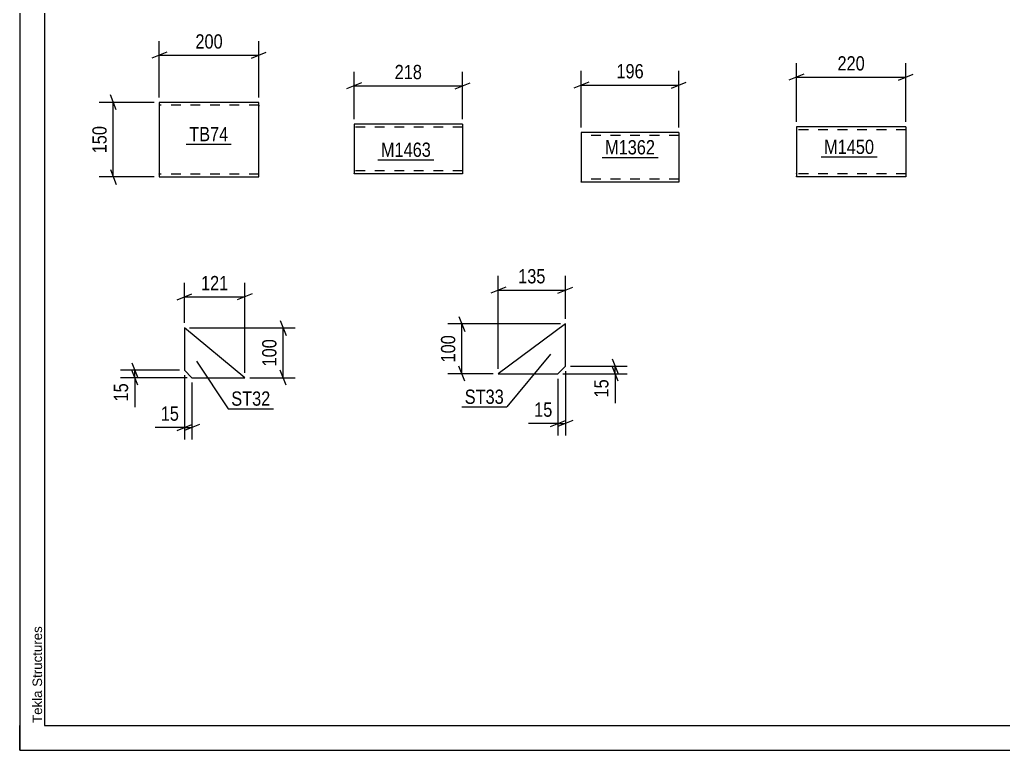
# Model space of a CAD drawing. Header units: millimetres. Extents: x 0 to 420, y 0 to 297.
# Drawn here: x 0 to 197.7, y 0 to 146.8 of the extents above; entities that cross this region are included whole.
import ezdxf

# ---------------------------------------------------------------- set-up
doc = ezdxf.new("R2010")
doc.units = ezdxf.units.MM
doc.linetypes.add('DXK_LINE_DOT2', pattern=[3.9198, 1.9599, -1.9599])
doc.styles.add('Arial', font='ARIAL.TTF', dxfattribs={"height": 0.2})
doc.styles.add('Arial Narrow', font='ARIALN.TTF', dxfattribs={"height": 0.2})

# ---------------------------------------------------------------- blocks, each defined once
blk = doc.blocks.new('Unknown-203760993-1133')
at = {"color": 5, "linetype": 'Continuous'}
for p, q in [((0, 297), (0, 0)), ((5, 292), (5, 5)), ((0, 0), (0, 5)), ((5, 5), (415, 5)), ((0, 0), (420, 0))]:
    blk.add_line(p, q, dxfattribs=at)
at = {"color": 174, "linetype": 'Continuous', "style": 'Arial'}
blk.add_text('Tekla Structures', height=1.9102, rotation=90, dxfattribs=at).set_placement((4.5, 5.5))
blk = doc.blocks.new('Part-203760993-7138 - 7133')
at = {"color": 2, "linetype": 'Continuous'}
for p, q in [((48.06, 130.19), (28.06, 130.19)), ((28.06, 130.19), (28.06, 115.28)), ((48.06, 116.39), (48.06, 130.19)), ((28.06, 115.28), (28.06, 115.19)), ((28.06, 115.19), (48.06, 115.19)), ((48.06, 115.19), (48.06, 116.39))]:
    blk.add_line(p, q, dxfattribs=at)
at = {"color": 7, "linetype": 'DXK_LINE_DOT2'}
for p, q in [((48.06, 129.59), (28.06, 129.59)), ((48.06, 129.54), (48.06, 129.59)), ((48.06, 129.59), (48.06, 129.54)), ((48.06, 129.45), (48.06, 129.54)), ((48.06, 129.54), (48.06, 129.45)), ((28.06, 115.79), (28.06, 115.83)), ((48.06, 115.79), (28.06, 115.79)), ((48.06, 115.83), (48.06, 116.16)), ((48.06, 115.79), (48.06, 115.83))]:
    blk.add_line(p, q, dxfattribs=at)
blk = doc.blocks.new('Part-203760993-7311 - 7305')
at = {"color": 2, "linetype": 'Continuous'}
for p, q in [((33.13, 84.87), (33.13, 76.37)), ((45.22, 74.87), (33.13, 84.87)), ((33.13, 76.37), (34.63, 74.87)), ((34.63, 74.87), (45.22, 74.87))]:
    blk.add_line(p, q, dxfattribs=at)
blk = doc.blocks.new('Part-203760993-7367 - 7361')
at = {"color": 2, "linetype": 'Continuous'}
for p, q in [((109.67, 85.67), (96.17, 75.67)), ((109.67, 77.17), (109.67, 85.67)), ((108.17, 75.67), (109.67, 77.17)), ((96.17, 75.67), (108.17, 75.67))]:
    blk.add_line(p, q, dxfattribs=at)
blk = doc.blocks.new('Part-203760993-1241 - 1225')
at = {"color": 2, "linetype": 'Continuous'}
for p, q in [((178.09, 125.24), (156.1, 125.24)), ((156.1, 125.24), (156.1, 115.33)), ((178.09, 125.24), (178.09, 115.24)), ((156.1, 115.24), (156.1, 115.33)), ((178.09, 115.24), (156.1, 115.24))]:
    blk.add_line(p, q, dxfattribs=at)
at = {"color": 7, "linetype": 'DXK_LINE_DOT2'}
for p, q in [((178.09, 124.64), (156.1, 124.64)), ((156.1, 115.84), (156.1, 115.88)), ((178.09, 115.84), (156.1, 115.84)), ((178.09, 115.84), (178.09, 115.88))]:
    blk.add_line(p, q, dxfattribs=at)
blk = doc.blocks.new('Part-203760993-8534 - 8530')
at = {"color": 2, "linetype": 'Continuous'}
for p, q in [((132.47, 124.13), (112.86, 124.13)), ((112.86, 124.13), (112.86, 114.22)), ((132.47, 124.13), (132.47, 114.13)), ((112.86, 114.13), (112.86, 114.22)), ((132.47, 114.13), (112.86, 114.13))]:
    blk.add_line(p, q, dxfattribs=at)
at = {"color": 7, "linetype": 'DXK_LINE_DOT2'}
for p, q in [((132.47, 123.53), (112.86, 123.53)), ((112.86, 114.73), (112.86, 114.77)), ((132.47, 114.73), (112.86, 114.73)), ((132.47, 114.73), (132.47, 114.77))]:
    blk.add_line(p, q, dxfattribs=at)
blk = doc.blocks.new('Part-203760993-8554 - 8550')
at = {"color": 2, "linetype": 'Continuous'}
for p, q in [((89.02, 125.81), (67.19, 125.81)), ((67.19, 125.81), (67.19, 115.9)), ((89.02, 125.81), (89.02, 115.81)), ((67.19, 115.81), (67.19, 115.9)), ((89.02, 115.81), (67.19, 115.81))]:
    blk.add_line(p, q, dxfattribs=at)
at = {"color": 7, "linetype": 'DXK_LINE_DOT2'}
for p, q in [((89.02, 125.21), (67.19, 125.21)), ((67.19, 116.41), (67.19, 116.45)), ((89.02, 116.41), (67.19, 116.41)), ((89.02, 116.41), (89.02, 116.45))]:
    blk.add_line(p, q, dxfattribs=at)
blk = doc.blocks.new('StraightDimension-203760993-7151 - 7133')
at = {"color": 7, "linetype": 'Continuous'}
for p, q in [((19.42, 128.69), (18.22, 131.69)), ((27.06, 130.19), (15.97, 130.19)), ((18.82, 115.19), (18.82, 130.19)), ((18.22, 116.69), (19.42, 113.69)), ((27.06, 115.19), (15.97, 115.19))]:
    blk.add_line(p, q, dxfattribs=at)
at = {"color": 0}
blk.add_wipeout([(18.07, 126.03), (13.87, 126.03), (13.87, 119.35), (18.07, 119.35)], dxfattribs=at)
at = {"color": 3, "style": 'Arial Narrow'}
blk.add_text('150', height=2.863, rotation=90.0002, dxfattribs=at).set_placement((17.47, 119.95))
blk = doc.blocks.new('StraightDimension-203760993-7140 - 7133')
at = {"color": 7, "linetype": 'Continuous'}
for p, q in [((28.06, 131.19), (28.06, 142.49)), ((48.06, 131.19), (48.06, 142.49)), ((29.56, 140.24), (26.56, 139.04)), ((28.06, 139.64), (48.06, 139.64)), ((46.56, 139.04), (49.56, 140.24))]:
    blk.add_line(p, q, dxfattribs=at)
at = {"color": 0}
blk.add_wipeout([(41.4, 140.39), (41.4, 144.59), (34.72, 144.59), (34.72, 140.39)], dxfattribs=at)
at = {"color": 3, "style": 'Arial Narrow'}
blk.add_text('200', height=2.863, dxfattribs=at).set_placement((35.32, 140.99))
blk = doc.blocks.new('StraightDimension-203760993-7337 - 7305')
at = {"color": 7, "linetype": 'Continuous'}
for p, q in [((33.13, 75.37), (33.13, 62.47)), ((34.63, 73.87), (34.63, 62.47)), ((31.63, 64.27), (34.63, 65.47)), ((36.13, 65.47), (33.13, 64.27)), ((33.13, 64.87), (34.63, 64.87))]:
    blk.add_line(p, q, dxfattribs=at)
at = {"color": 0}
blk.add_wipeout([(32.61, 65.62), (32.61, 69.82), (27.75, 69.82), (27.75, 65.62)], dxfattribs=at)
at = {"color": 7, "linetype": 'Continuous'}
blk.add_line((33.13, 64.87), (27.23, 64.87), dxfattribs=at)
blk.add_line((33.13, 64.87), (27.23, 64.87), dxfattribs=at)
at = {"color": 3, "style": 'Arial Narrow'}
blk.add_text('15', height=2.863, dxfattribs=at).set_placement((28.35, 66.22))
blk = doc.blocks.new('StraightDimension-203760993-7313 - 7305')
at = {"color": 7, "linetype": 'Continuous'}
for p, q in [((52.35, 86.37), (53.55, 83.37)), ((34.13, 84.87), (55.35, 84.87)), ((52.95, 74.87), (52.95, 84.87)), ((53.55, 73.37), (52.35, 76.37)), ((46.22, 74.87), (55.35, 74.87))]:
    blk.add_line(p, q, dxfattribs=at)
at = {"color": 0}
blk.add_wipeout([(52.2, 83.22), (48, 83.22), (48, 76.53), (52.2, 76.53)], dxfattribs=at)
at = {"color": 3, "style": 'Arial Narrow'}
blk.add_text('100', height=2.863, rotation=90.0002, dxfattribs=at).set_placement((51.6, 77.13))
blk = doc.blocks.new('StraightDimension-203760993-7325 - 7305')
at = {"color": 7, "linetype": 'Continuous'}
for p, q in [((22.53, 77.87), (23.73, 74.87)), ((32.13, 76.37), (20.28, 76.37)), ((23.73, 73.37), (22.53, 76.37)), ((23.13, 74.87), (23.13, 76.37)), ((33.63, 74.87), (20.28, 74.87))]:
    blk.add_line(p, q, dxfattribs=at)
at = {"color": 0}
blk.add_wipeout([(22.38, 74.35), (18.18, 74.35), (18.18, 69.49), (22.38, 69.49)], dxfattribs=at)
at = {"color": 7, "linetype": 'Continuous'}
blk.add_line((23.13, 74.87), (23.13, 68.97), dxfattribs=at)
blk.add_line((23.13, 74.87), (23.13, 68.97), dxfattribs=at)
at = {"color": 3, "style": 'Arial Narrow'}
blk.add_text('15', height=2.863, rotation=90.0002, dxfattribs=at).set_placement((21.78, 70.09))
blk = doc.blocks.new('StraightDimension-203760993-7348 - 7305')
at = {"color": 7, "linetype": 'Continuous'}
for p, q in [((33.13, 85.87), (33.13, 93.94)), ((45.22, 75.87), (45.22, 93.94)), ((31.63, 90.49), (34.63, 91.69)), ((33.13, 91.09), (45.22, 91.09)), ((46.72, 91.69), (43.72, 90.49))]:
    blk.add_line(p, q, dxfattribs=at)
at = {"color": 0}
blk.add_wipeout([(42.52, 91.84), (42.52, 96.04), (35.84, 96.04), (35.84, 91.84)], dxfattribs=at)
at = {"color": 3, "style": 'Arial Narrow'}
blk.add_text('121', height=2.863, dxfattribs=at).set_placement((36.44, 92.44))
blk = doc.blocks.new('StraightDimension-203760993-7369 - 7361')
at = {"color": 7, "linetype": 'Continuous'}
for p, q in [((109.67, 76.17), (109.67, 63.27)), ((108.17, 74.67), (108.17, 63.27)), ((106.67, 65.07), (109.67, 66.27)), ((111.17, 66.27), (108.17, 65.07)), ((108.17, 65.67), (109.67, 65.67))]:
    blk.add_line(p, q, dxfattribs=at)
at = {"color": 0}
blk.add_wipeout([(107.65, 66.42), (107.65, 70.62), (102.79, 70.62), (102.79, 66.42)], dxfattribs=at)
at = {"color": 7, "linetype": 'Continuous'}
blk.add_line((108.17, 65.67), (102.27, 65.67), dxfattribs=at)
blk.add_line((108.17, 65.67), (102.27, 65.67), dxfattribs=at)
at = {"color": 3, "style": 'Arial Narrow'}
blk.add_text('15', height=2.863, dxfattribs=at).set_placement((103.39, 67.02))
blk = doc.blocks.new('StraightDimension-203760993-7408 - 7361')
at = {"color": 7, "linetype": 'Continuous'}
for p, q in [((110.67, 77.17), (122.07, 77.17)), ((119.07, 78.67), (120.27, 75.67)), ((120.27, 74.17), (119.07, 77.17)), ((119.67, 75.67), (119.67, 77.17)), ((109.17, 75.67), (122.07, 75.67))]:
    blk.add_line(p, q, dxfattribs=at)
at = {"color": 0}
blk.add_wipeout([(118.92, 75.15), (114.72, 75.15), (114.72, 70.29), (118.92, 70.29)], dxfattribs=at)
at = {"color": 7, "linetype": 'Continuous'}
blk.add_line((119.67, 75.67), (119.67, 69.77), dxfattribs=at)
blk.add_line((119.67, 75.67), (119.67, 69.77), dxfattribs=at)
at = {"color": 3, "style": 'Arial Narrow'}
blk.add_text('15', height=2.863, rotation=90.0002, dxfattribs=at).set_placement((118.32, 70.89))
blk = doc.blocks.new('StraightDimension-203760993-7384 - 7361')
at = {"color": 7, "linetype": 'Continuous'}
for p, q in [((96.17, 76.67), (96.17, 95.32)), ((109.67, 86.67), (109.67, 95.32)), ((97.67, 93.07), (94.67, 91.87)), ((108.17, 91.87), (111.17, 93.07)), ((96.17, 92.47), (109.67, 92.47))]:
    blk.add_line(p, q, dxfattribs=at)
at = {"color": 0}
blk.add_wipeout([(106.26, 93.22), (106.26, 97.42), (99.58, 97.42), (99.58, 93.22)], dxfattribs=at)
at = {"color": 3, "style": 'Arial Narrow'}
blk.add_text('135', height=2.863, dxfattribs=at).set_placement((100.18, 93.82))
blk = doc.blocks.new('StraightDimension-203760993-7396 - 7361')
at = {"color": 7, "linetype": 'Continuous'}
for p, q in [((88.28, 87.17), (89.48, 84.17)), ((108.67, 85.67), (86.03, 85.67)), ((88.88, 75.67), (88.88, 85.67)), ((89.48, 74.17), (88.28, 77.17)), ((95.17, 75.67), (86.03, 75.67))]:
    blk.add_line(p, q, dxfattribs=at)
at = {"color": 0}
blk.add_wipeout([(88.13, 84.01), (83.93, 84.01), (83.93, 77.33), (88.13, 77.33)], dxfattribs=at)
at = {"color": 3, "style": 'Arial Narrow'}
blk.add_text('100', height=2.863, rotation=90.0002, dxfattribs=at).set_placement((87.53, 77.93))
blk = doc.blocks.new('StraightDimension-203760993-1244 - 1225')
at = {"color": 7, "linetype": 'Continuous'}
for p, q in [((156.1, 126.24), (156.1, 138.09)), ((178.09, 126.24), (178.09, 138.09)), ((157.6, 135.84), (154.6, 134.64)), ((156.1, 135.24), (178.09, 135.24)), ((176.59, 134.64), (179.59, 135.84))]:
    blk.add_line(p, q, dxfattribs=at)
at = {"color": 0}
blk.add_wipeout([(170.44, 135.99), (170.44, 140.19), (163.75, 140.19), (163.75, 135.99)], dxfattribs=at)
at = {"color": 3, "style": 'Arial Narrow'}
blk.add_text('220', height=2.863, dxfattribs=at).set_placement((164.35, 136.59))
blk = doc.blocks.new('StraightDimension-203760993-8536 - 8530')
at = {"color": 7, "linetype": 'Continuous'}
for p, q in [((112.86, 125.13), (112.86, 136.51)), ((132.47, 125.13), (132.47, 136.51)), ((114.36, 134.26), (111.36, 133.06)), ((112.86, 133.66), (132.47, 133.66)), ((130.97, 133.06), (133.97, 134.26))]:
    blk.add_line(p, q, dxfattribs=at)
at = {"color": 0}
blk.add_wipeout([(126.01, 134.41), (126.01, 138.61), (119.33, 138.61), (119.33, 134.41)], dxfattribs=at)
at = {"color": 3, "style": 'Arial Narrow'}
blk.add_text('196', height=2.863, dxfattribs=at).set_placement((119.93, 135.01))
blk = doc.blocks.new('StraightDimension-203760993-8556 - 8550')
at = {"color": 7, "linetype": 'Continuous'}
for p, q in [((67.19, 126.81), (67.19, 136.35)), ((89.02, 126.81), (89.02, 136.35)), ((68.69, 134.1), (65.69, 132.9)), ((67.19, 133.5), (89.02, 133.5)), ((87.52, 132.9), (90.52, 134.1))]:
    blk.add_line(p, q, dxfattribs=at)
at = {"color": 0}
blk.add_wipeout([(81.45, 134.25), (81.45, 138.45), (74.76, 138.45), (74.76, 134.25)], dxfattribs=at)
at = {"color": 3, "style": 'Arial Narrow'}
blk.add_text('218', height=2.863, dxfattribs=at).set_placement((75.36, 134.85))
blk = doc.blocks.new('Mark-203760993-7136 - 7133')
at = {"color": 0}
blk.add_wipeout([(41.92, 122.38), (41.92, 125.38), (34.07, 125.38), (34.07, 122.38)], dxfattribs=at)
blk.add_wipeout([(41.92, 122.38), (41.92, 125.38), (34.07, 125.38), (34.07, 122.38)], dxfattribs=at)
at = {"color": 30, "linetype": 'Continuous'}
blk.add_line((33.47, 121.78), (42.52, 121.78), dxfattribs=at)
at = {"color": 3, "style": 'Arial Narrow'}
blk.add_text('TB74', height=2.863, dxfattribs=at).set_placement((34.07, 122.38))
blk = doc.blocks.new('Mark-203760993-7307 - 7305')
at = {"color": 0}
blk.add_wipeout([(50.38, 69.24), (50.38, 72.24), (42.52, 72.24), (42.52, 69.24)], dxfattribs=at)
blk.add_wipeout([(50.38, 69.24), (50.38, 72.24), (42.52, 72.24), (42.52, 69.24)], dxfattribs=at)
at = {"color": 30, "linetype": 'Continuous'}
for p, q in [((35.54, 78.16), (41.92, 68.64)), ((41.92, 68.64), (50.98, 68.64))]:
    blk.add_line(p, q, dxfattribs=at)
at = {"color": 3, "style": 'Arial Narrow'}
blk.add_text('ST32', height=2.863, dxfattribs=at).set_placement((42.52, 69.24))
blk = doc.blocks.new('Mark-203760993-7363 - 7361')
at = {"color": 0}
blk.add_wipeout([(97.29, 69.61), (97.29, 72.61), (89.44, 72.61), (89.44, 69.61)], dxfattribs=at)
blk.add_wipeout([(97.29, 69.61), (97.29, 72.61), (89.44, 72.61), (89.44, 69.61)], dxfattribs=at)
at = {"color": 30, "linetype": 'Continuous'}
for p in [(106.66, 79.56), (88.84, 69.01)]:
    blk.add_line(p, (97.89, 69.01), dxfattribs=at)
at = {"color": 3, "style": 'Arial Narrow'}
blk.add_text('ST33', height=2.863, dxfattribs=at).set_placement((89.44, 69.61))
blk = doc.blocks.new('Mark-203760993-1238 - 1225')
at = {"color": 0}
blk.add_wipeout([(171.71, 119.82), (171.71, 122.82), (161.66, 122.82), (161.66, 119.82)], dxfattribs=at)
blk.add_wipeout([(171.71, 119.82), (171.71, 122.82), (161.66, 122.82), (161.66, 119.82)], dxfattribs=at)
at = {"color": 30, "linetype": 'Continuous'}
blk.add_line((161.06, 119.22), (172.31, 119.22), dxfattribs=at)
at = {"color": 3, "style": 'Arial Narrow'}
blk.add_text('M1450', height=2.863, dxfattribs=at).set_placement((161.66, 119.82))
blk = doc.blocks.new('Mark-203760993-8532 - 8530')
at = {"color": 0}
blk.add_wipeout([(127.69, 119.73), (127.69, 122.73), (117.64, 122.73), (117.64, 119.73)], dxfattribs=at)
blk.add_wipeout([(127.69, 119.73), (127.69, 122.73), (117.64, 122.73), (117.64, 119.73)], dxfattribs=at)
at = {"color": 30, "linetype": 'Continuous'}
blk.add_line((117.04, 119.13), (128.29, 119.13), dxfattribs=at)
at = {"color": 3, "style": 'Arial Narrow'}
blk.add_text('M1362', height=2.863, dxfattribs=at).set_placement((117.64, 119.73))
blk = doc.blocks.new('Mark-203760993-8552 - 8550')
at = {"color": 0}
blk.add_wipeout([(82.65, 119.24), (82.65, 122.24), (72.6, 122.24), (72.6, 119.24)], dxfattribs=at)
blk.add_wipeout([(82.65, 119.24), (82.65, 122.24), (72.6, 122.24), (72.6, 119.24)], dxfattribs=at)
at = {"color": 30, "linetype": 'Continuous'}
blk.add_line((72, 118.64), (83.25, 118.64), dxfattribs=at)
at = {"color": 3, "style": 'Arial Narrow'}
blk.add_text('M1463', height=2.863, dxfattribs=at).set_placement((72.6, 119.24))

msp = doc.modelspace()

# ---------------------------------------------------------------- block references
for name in ['Unknown-203760993-1133', 'Part-203760993-7138 - 7133', 'Part-203760993-8554 - 8550', 'Part-203760993-1241 - 1225', 'Part-203760993-8534 - 8530', 'Part-203760993-7367 - 7361', 'Part-203760993-7311 - 7305']:
    msp.add_blockref(name, (0, 0))

# ---------------------------------------------------------------- next in the draw order: block references
for name in ['StraightDimension-203760993-8556 - 8550', 'StraightDimension-203760993-8536 - 8530', 'StraightDimension-203760993-1244 - 1225', 'StraightDimension-203760993-7151 - 7133', 'Mark-203760993-7136 - 7133', 'Mark-203760993-8532 - 8530', 'Mark-203760993-1238 - 1225', 'Mark-203760993-8552 - 8550', 'StraightDimension-203760993-7337 - 7305', 'StraightDimension-203760993-7369 - 7361']:
    msp.add_blockref(name, (0, 0))

# ---------------------------------------------------------------- next in the draw order: block references
for name in ['StraightDimension-203760993-7140 - 7133', 'StraightDimension-203760993-7313 - 7305', 'StraightDimension-203760993-7408 - 7361']:
    msp.add_blockref(name, (0, 0))

# ---------------------------------------------------------------- next in the draw order: block references
for name in ['StraightDimension-203760993-7384 - 7361', 'StraightDimension-203760993-7325 - 7305']:
    msp.add_blockref(name, (0, 0))

# ---------------------------------------------------------------- next in the draw order: block references
for name in ['StraightDimension-203760993-7348 - 7305', 'StraightDimension-203760993-7396 - 7361']:
    msp.add_blockref(name, (0, 0))

# ---------------------------------------------------------------- next in the draw order: block references
for name in ['Mark-203760993-7363 - 7361', 'Mark-203760993-7307 - 7305']:
    msp.add_blockref(name, (0, 0))

doc.saveas('drawing.dxf')
